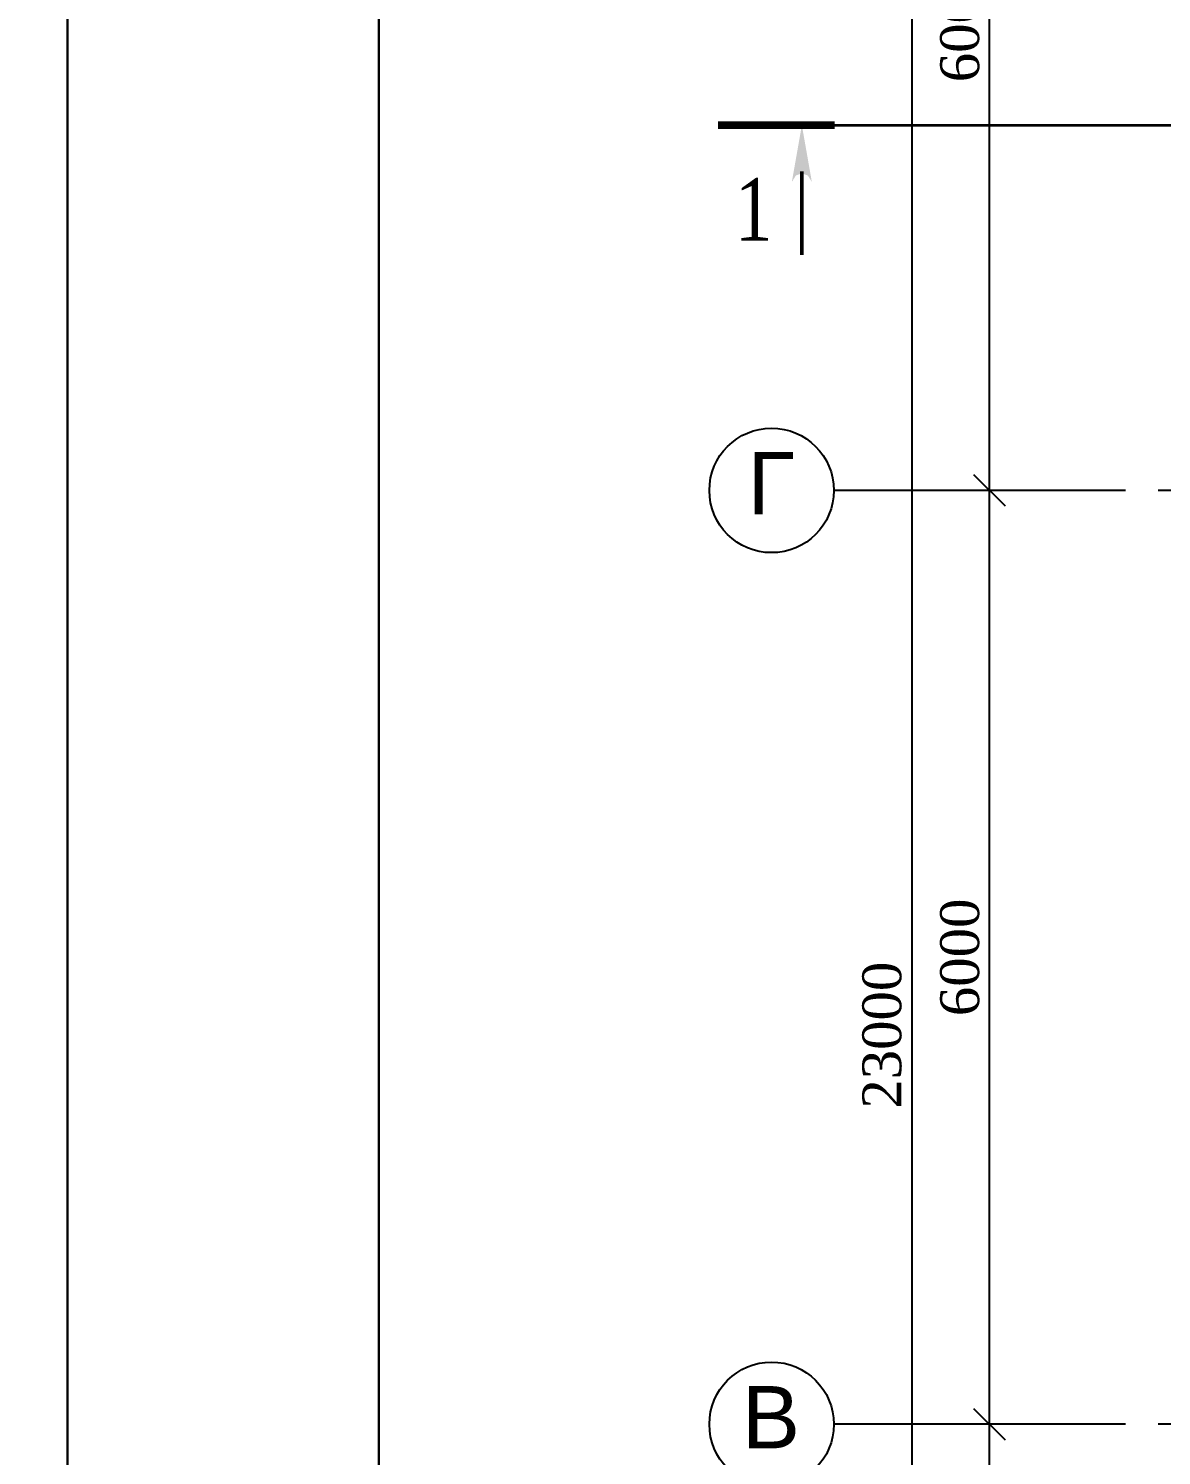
# Model space of a CAD drawing. Header units: inches. Extents: x 2870606 to 3671143, y -733551 to -473558.
# Drawn here: x 3293893 to 3301172, y -512623 to -503456 of the extents above; entities that cross this region are included whole.
import ezdxf

# ---------------------------------------------------------------- set-up
doc = ezdxf.new("R2010")
doc.units = ezdxf.units.IN
doc.header["$MEASUREMENT"] = 0
doc.linetypes.add('ACAD_ISO08W100', pattern=[36, 24, -3, 6, -3])
doc.styles.add('J~stule', font='dutch.ttf')
doc.styles.add('style1', font='times.ttf')
doc.styles.add('стиль3', font='arial.ttf', dxfattribs={"height": 250})
doc.dimstyles.new('J~style', dxfattribs={"dimscale": 100, "dimtxt": 2.5, "dimasz": 2, "dimexe": 0.55, "dimexo": 0.725, "dimtad": 1, "dimdec": 0, "dimdsep": 46, "dimtxsty": 'J~stule', "dimblk": 'OBLIQUE', "dimcen": 2, "dimdle": 0.5, "dimadec": 0, "dimazin": 0, "dimtfac": 1, "dimtdec": 0, "dimtmove": 0, "dimatfit": 3, "dimfxl": 1, "dimarcsym": 0})

# ---------------------------------------------------------------- blocks, each defined once
blk = doc.blocks.new('_Oblique')
at = {"color": 0, "linetype": 'ByBlock', "lineweight": -2}
blk.add_line((-0.5, -0.5), (0.5, 0.5), dxfattribs=at)
blk = doc.blocks.new('*D616')
at = {"color": 0, "lineweight": -2, "transparency": 16777216}
for p, q in [((3300494.7, -512423.1), (3300012.2, -512423.1)), ((3300067.2, -518473.1), (3300067.2, -512373.1)), ((3300494.7, -518423.1), (3300012.2, -518423.1))]:
    blk.add_line(p, q, dxfattribs=at)
at = {"layer": 'Defpoints', "color": 0, "lineweight": 35, "transparency": 16777216}
for p in [(3300067.2, -512423.1), (3300567.2, -512423.1), (3300567.2, -518423.1)]:
    blk.add_point(p, dxfattribs=at)
at = {"color": 0, "lineweight": -2, "transparency": 16777216, "xscale": 200, "yscale": 200, "zscale": 200}
for p, rotation in [((3300067.2, -512423.1), 90), ((3300067.2, -518423.1), 270)]:
    blk.add_blockref('_Oblique', p, dxfattribs=dict(at, rotation=rotation))
at = {"color": 0, "transparency": 16777216, "insert": (3299877.2, -515423.1), "char_height": 250, "attachment_point": 5, "rotation": 90, "style": 'J~stule'}
blk.add_mtext('6000', dxfattribs=at)
blk = doc.blocks.new('*D617')
at = {"color": 0, "lineweight": -2, "transparency": 16777216}
for p, q in [((3300067.2, -512473.1), (3300067.2, -506373.1)), ((3300494.7, -506423.1), (3300012.2, -506423.1)), ((3300494.7, -512423.1), (3300012.2, -512423.1))]:
    blk.add_line(p, q, dxfattribs=at)
at = {"layer": 'Defpoints', "color": 0, "lineweight": 35, "transparency": 16777216}
for p in [(3300067.2, -506423.1), (3300567.2, -506423.1), (3300567.2, -512423.1)]:
    blk.add_point(p, dxfattribs=at)
at = {"color": 0, "lineweight": -2, "transparency": 16777216, "xscale": 200, "yscale": 200, "zscale": 200}
for p, rotation in [((3300067.2, -506423.1), 90), ((3300067.2, -512423.1), 270)]:
    blk.add_blockref('_Oblique', p, dxfattribs=dict(at, rotation=rotation))
at = {"color": 0, "transparency": 16777216, "insert": (3299877.2, -509423.1), "char_height": 250, "attachment_point": 5, "rotation": 90, "style": 'J~stule'}
blk.add_mtext('6000', dxfattribs=at)
blk = doc.blocks.new('*D618')
at = {"color": 0, "lineweight": -2, "transparency": 16777216}
for p, q in [((3300494.7, -500423.1), (3300012.2, -500423.1)), ((3300067.2, -506473.1), (3300067.2, -500373.1)), ((3300494.7, -506423.1), (3300012.2, -506423.1))]:
    blk.add_line(p, q, dxfattribs=at)
at = {"layer": 'Defpoints', "color": 0, "lineweight": 35, "transparency": 16777216}
for p in [(3300067.2, -500423.1), (3300567.2, -500423.1), (3300567.2, -506423.1)]:
    blk.add_point(p, dxfattribs=at)
at = {"color": 0, "lineweight": -2, "transparency": 16777216, "xscale": 200, "yscale": 200, "zscale": 200}
for p, rotation in [((3300067.2, -500423.1), 90), ((3300067.2, -506423.1), 270)]:
    blk.add_blockref('_Oblique', p, dxfattribs=dict(at, rotation=rotation))
at = {"color": 0, "transparency": 16777216, "insert": (3299877.2, -503423.1), "char_height": 250, "attachment_point": 5, "rotation": 90, "style": 'J~stule'}
blk.add_mtext('6000', dxfattribs=at)
blk = doc.blocks.new('*D620')
at = {"color": 0, "lineweight": -2, "transparency": 16777216}
for p, q in [((3299567.2, -498373.1), (3299567.2, -521473.1)), ((3300494.7, -498423.1), (3299512.2, -498423.1)), ((3300494.7, -521423.1), (3299512.2, -521423.1))]:
    blk.add_line(p, q, dxfattribs=at)
at = {"layer": 'Defpoints', "color": 0, "lineweight": 35, "transparency": 16777216}
for p in [(3300567.2, -498423.1), (3299567.2, -521423.1), (3300567.2, -521423.1)]:
    blk.add_point(p, dxfattribs=at)
at = {"color": 0, "lineweight": -2, "transparency": 16777216, "xscale": 200, "yscale": 200, "zscale": 200}
for p, rotation in [((3299567.2, -498423.1), 90), ((3299567.2, -521423.1), 270)]:
    blk.add_blockref('_Oblique', p, dxfattribs=dict(at, rotation=rotation))
at = {"color": 0, "transparency": 16777216, "insert": (3299377.2, -509923.1), "char_height": 250, "attachment_point": 5, "rotation": 90, "style": 'J~stule'}
blk.add_mtext('23000', dxfattribs=at)

msp = doc.modelspace()

# ---------------------------------------------------------------- linework, layer by layer
at = {"color": 1, "lineweight": 35}
msp.add_line((3298322.85, -504076.79), (3368126.2, -504076.79), dxfattribs=at)
at = {"linetype": 'Continuous'}
for p, q in [((3300567.24, -506423.13), (3299067.24, -506423.13)), ((3300567.24, -512423.13), (3299067.24, -512423.13))]:
    msp.add_line(p, q, dxfattribs=at)
at = {"color": 252, "linetype": 'ACAD_ISO08W100', "ltscale": 70}
for p, q in [((3366460.93, -506423.13), (3300567.24, -506423.13)), ((3366460.93, -512423.13), (3300567.24, -512423.13))]:
    msp.add_line(p, q, dxfattribs=at)
for points in [[(3219143.15, -545903.23), (3219143.15, -491903.23), (3294143.15, -491903.23), (3294143.15, -545903.23)], [(3294143.15, -545903.23), (3294143.15, -491903.23), (3369143.15, -491903.23), (3369143.15, -545903.23)]]:
    msp.add_lwpolyline(points, close=True)
at = {"lineweight": 30}
msp.add_lwpolyline([(3296143.15, -545403.23), (3296143.15, -492403.23), (3368643.15, -492403.23), (3368643.15, -545403.23)], close=True, dxfattribs=at)
for points, const_width in [([(3299072.85, -504076.79), (3298322.85, -504076.79)], 50), ([(3299072.85, -504076.79), (3298322.85, -504076.79)], 50), ([(3298861.59, -504372.52), (3298861.59, -504911.85)], 22.5), ([(3298861.59, -504372.52), (3298861.59, -504911.85)], 22.5)]:
    msp.add_lwpolyline(points, dxfattribs=dict(const_width=const_width))
at = {"linetype": 'Continuous'}
for centre in [(3298667.24, -506423.13), (3298667.24, -512423.13)]:
    msp.add_circle(centre, 400, dxfattribs=at)
for points in [[(3298861.59, -504076.79), (3298797.33, -504441.22), (3298861.59, -504387.3), (3298823.89, -504399.29)], [(3298861.59, -504076.79), (3298797.33, -504441.22), (3298861.59, -504387.3), (3298823.89, -504399.29)], [(3298861.59, -504076.79), (3298861.59, -504387.3), (3298925.85, -504441.22), (3298899.28, -504399.29)], [(3298861.59, -504076.79), (3298861.59, -504387.3), (3298925.85, -504441.22), (3298899.28, -504399.29)]]:
    msp.add_solid(points)

# ---------------------------------------------------------------- texts
at = {"style": 'style1', "width": 0.8}
msp.add_text('1', height=400, dxfattribs=at).set_placement((3298430.85, -504818.08))
at = {"linetype": 'Continuous', "char_height": 400, "attachment_point": 2, "style": 'стиль3'}
for s, insert in [('Г', (3298663.33, -506177.16)), ('В', (3298663.33, -512177.16))]:
    msp.add_mtext(s, dxfattribs=dict(at, insert=insert))

# ---------------------------------------------------------------- dimensions: what is measured, and where the dimension line sits
for base, p1, p2, picture, middle in [((3299567.24, -521423.13), (3300567.24, -498423.13), (3300567.24, -521423.13), '*D620', (3299377.22, -509923.13)), ((3300067.24, -500423.13), (3300567.24, -506423.13), (3300567.24, -500423.13), '*D618', (3299877.22, -503423.13)), ((3300067.24, -506423.13), (3300567.24, -512423.13), (3300567.24, -506423.13), '*D617', (3299877.22, -509423.13)), ((3300067.24, -512423.13), (3300567.24, -518423.13), (3300567.24, -512423.13), '*D616', (3299877.22, -515423.13))]:
    dim = msp.add_linear_dim(base=base, p1=p1, p2=p2, angle=90, dimstyle='J~style', override={"dimdec": 1, "dimtdec": 1})
    dim.commit()
    dim.dimension.update_dxf_attribs({"geometry": picture, "text_midpoint": middle})

doc.saveas('drawing.dxf')
